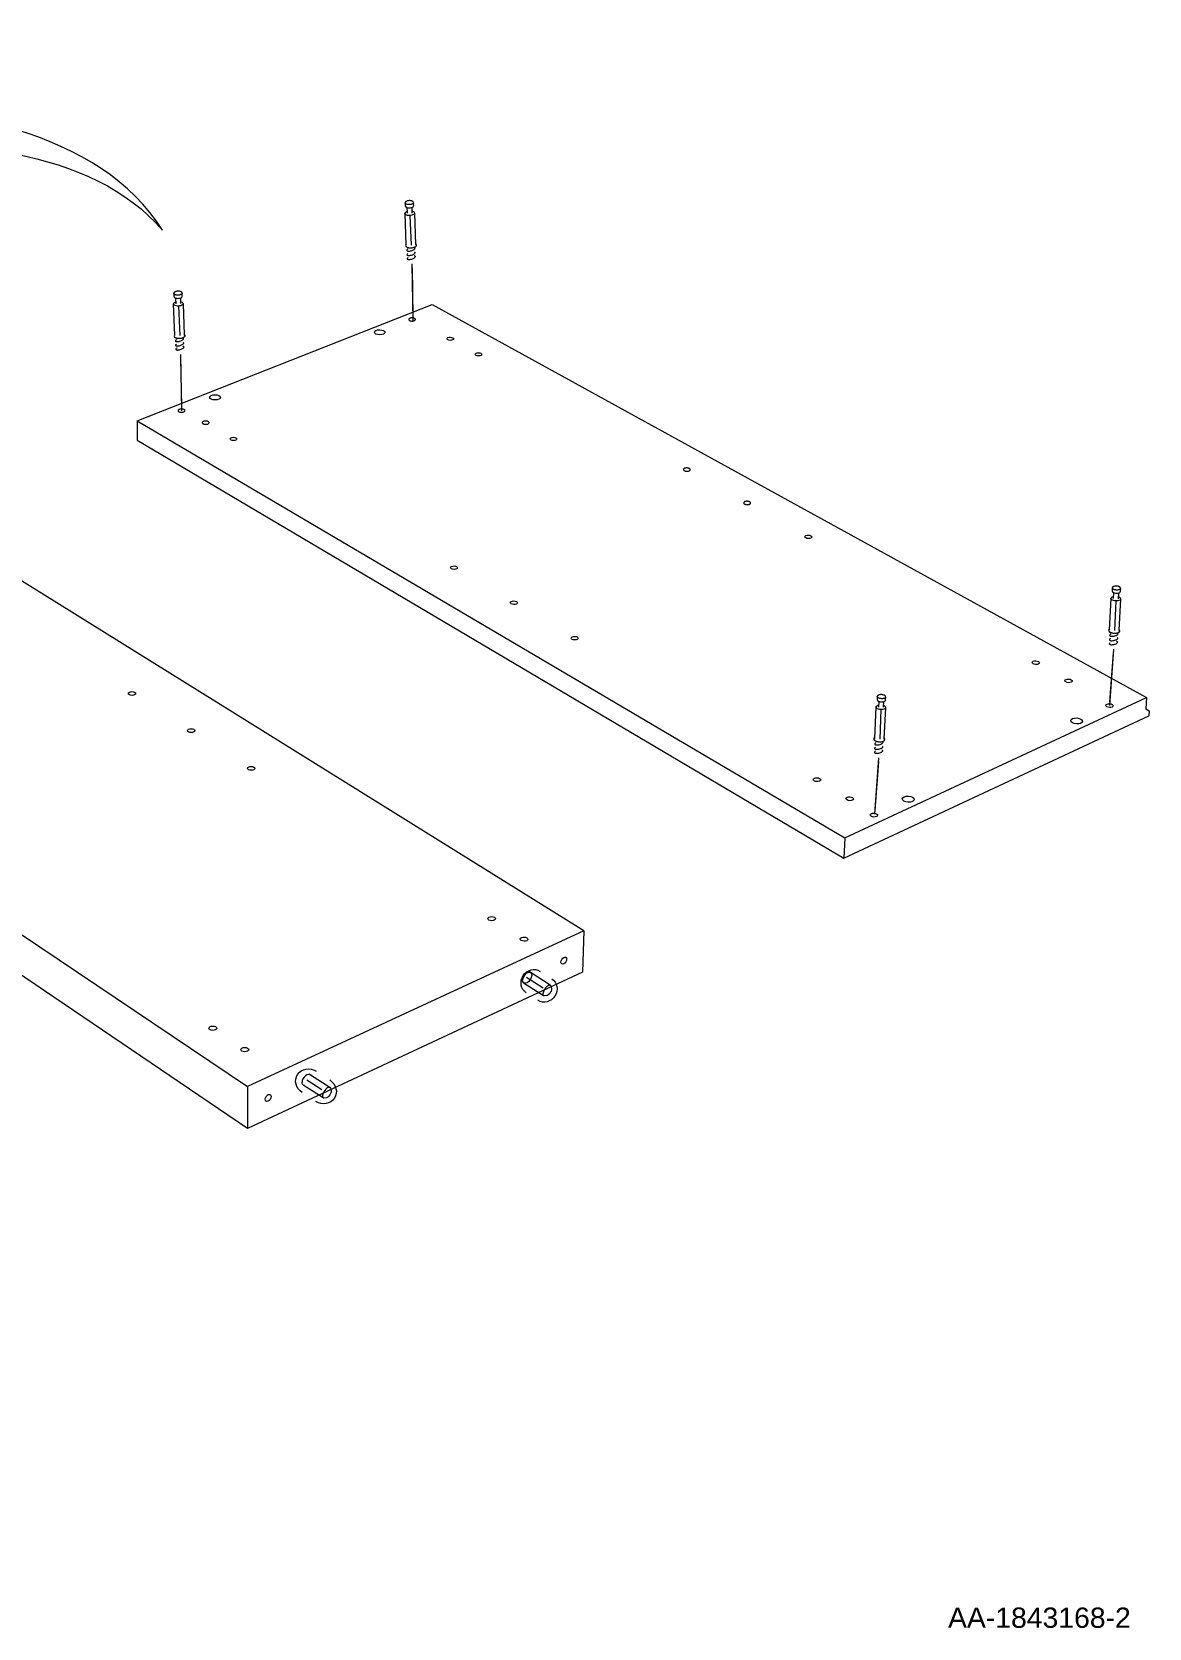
# Model space of a CAD drawing. Header units: metres. Extents: x -6.4 to 35.9, y -8.9 to 6.5.
# Drawn here: x 19.858 to 21.137, y 1.792 to 3.62 of the extents above; entities that cross this region are included whole.
import ezdxf

# ---------------------------------------------------------------- set-up
doc = ezdxf.new("R2010")
doc.units = ezdxf.units.M
doc.header["$MEASUREMENT"] = 0
for name, color, linetype, lineweight in [('PDF3_Geometry_Num_Penna__1_Num_Penna__255_Num_Penna__255_Num_Penna__255', 255, 'Continuous', 18), ('PDF3_Geometry_Num_Penna__7_Num_Penna__7_Num_Penna__7_Num_Penna__7', 7, 'Continuous', 18), ('PDF3_Text_Num_Penna__7_Num_Penna__7_Num_Penna__7_Num_Penna__7', 7, 'Continuous', 18)]:
    doc.layers.add(name, color=color, linetype=linetype, lineweight=lineweight)
doc.styles.add('GENERATED_STYLE_1', font='')
doc.styles.get('GENERATED_STYLE_1').set_extended_font_data('Arial')

msp = doc.modelspace()

# ---------------------------------------------------------------- linework, layer by layer
at = {"layer": 'PDF3_Geometry_Num_Penna__1_Num_Penna__255_Num_Penna__255_Num_Penna__255', "color": 255, "linetype": 'Continuous', "lineweight": 18, "flags": 128}
for points in [[(20.2936, 3.35), (20.2944, 3.2941)], [(20.0287, 3.2464), (20.0295, 3.1905)], [(21.0965, 2.9087), (21.0923, 2.853)], [(20.8275, 2.7844), (20.8233, 2.7286)]]:
    msp.add_lwpolyline(points, dxfattribs=at)
at = {"layer": 'PDF3_Geometry_Num_Penna__7_Num_Penna__7_Num_Penna__7_Num_Penna__7', "color": 7, "linetype": 'Continuous', "lineweight": 18, "flags": 128}
for points in [[(20.2955, 3.4212), (20.2954, 3.4244, 0.313114), (20.2936, 3.4263), (20.2934, 3.4264), (20.2928, 3.4266), (20.2922, 3.4267), (20.2916, 3.4268), (20.291, 3.4268), (20.2904, 3.4268), (20.2897, 3.4267), (20.2891, 3.4266), (20.2885, 3.4265), (20.288, 3.4264), (20.2875, 3.4262), (20.287, 3.4259), (20.2866, 3.4256), (20.2862, 3.4254), (20.286, 3.425), (20.2858, 3.4247), (20.2857, 3.4244), (20.2857, 3.4241), (20.2858, 3.4208)], [(20.298, 3.3767), (20.2967, 3.4123, 0.316683), (20.2939, 3.4145)], [(20.2866, 3.3761), (20.2866, 3.376, 0.357545), (20.2869, 3.3758)], [(20.2887, 3.3712, 0.090949), (20.2877, 3.3702, 0.174957), (20.2876, 3.3698)], [(20.288, 3.3692, 0.088334), (20.2894, 3.3689, 0.031006), (20.2899, 3.3689, 0.034568), (20.2909, 3.369, 0.031481), (20.2928, 3.3694, 0.037119), (20.2947, 3.3702, 0.046276), (20.296, 3.3709, 0.092899), (20.2969, 3.3719, 0.252445), (20.297, 3.3724)], [(20.2881, 3.3733), (20.2884, 3.3732), (20.289, 3.3731), (20.2896, 3.3729), (20.2903, 3.3728), (20.291, 3.3728), (20.2917, 3.3727), (20.2924, 3.3727), (20.2931, 3.3728), (20.2938, 3.3729), (20.2945, 3.373), (20.2952, 3.3731), (20.2958, 3.3733), (20.2964, 3.3735), (20.297, 3.3737), (20.2974, 3.374), (20.2978, 3.3743), (20.2982, 3.3746), (20.2984, 3.375), (20.2986, 3.3753), (20.2986, 3.3757), (20.2987, 3.3758), (20.2986, 3.3761, 0.208478), (20.298, 3.3773)], [(20.2882, 3.3642, 0.085085), (20.2896, 3.3639, 0.015468), (20.2901, 3.3639, 0.025191), (20.291, 3.364, 0.031314), (20.293, 3.3645, 0.033975), (20.2949, 3.3652, 0.04393), (20.2961, 3.366, 0.095177), (20.2971, 3.367)], [(20.2904, 3.3594, 0.033624), (20.2913, 3.3594, 0.036359), (20.2933, 3.3599, 0.039973), (20.2951, 3.3606, 0.049853), (20.2964, 3.3614, 0.090937), (20.2974, 3.3624, 0.141964), (20.2975, 3.3628)], [(20.0306, 3.3175), (20.0305, 3.3208, 0.313114), (20.0287, 3.3227), (20.0284, 3.3228), (20.0279, 3.323), (20.0273, 3.3231), (20.0267, 3.3231), (20.0261, 3.3232), (20.0254, 3.3231), (20.0248, 3.3231), (20.0242, 3.323), (20.0236, 3.3229), (20.0231, 3.3227), (20.0225, 3.3225), (20.0221, 3.3223), (20.0216, 3.322), (20.0213, 3.3217), (20.0211, 3.3214), (20.0209, 3.3211), (20.0208, 3.3208), (20.0208, 3.3205), (20.0209, 3.3172)], [(20.0331, 3.2731), (20.0318, 3.3087, 0.316683), (20.0289, 3.3108)], [(20.0232, 3.2697), (20.0234, 3.2696), (20.024, 3.2694), (20.0247, 3.2693), (20.0254, 3.2692), (20.0261, 3.2691), (20.0268, 3.2691), (20.0275, 3.2691), (20.0282, 3.2692), (20.0289, 3.2692), (20.0296, 3.2693), (20.0303, 3.2695), (20.0309, 3.2697), (20.0315, 3.2699), (20.032, 3.2701), (20.0325, 3.2704), (20.0329, 3.2707), (20.0332, 3.271), (20.0335, 3.2713), (20.0337, 3.2717), (20.0337, 3.2721), (20.0337, 3.2722), (20.0337, 3.2725, 0.207019), (20.0331, 3.2737)], [(20.0238, 3.2675, 0.095338), (20.0228, 3.2665, 0.175447), (20.0227, 3.2661)], [(20.0229, 3.261, 0.210064), (20.0233, 3.2606, 0.087992), (20.0246, 3.2603, 0.015468), (20.0252, 3.2603, 0.02939), (20.0261, 3.2604, 0.035246), (20.0281, 3.2609, 0.033975), (20.0299, 3.2616)], [(20.0231, 3.2656, 0.088334), (20.0245, 3.2653, 0.031006), (20.025, 3.2653, 0.034568), (20.0259, 3.2654, 0.031481), (20.0279, 3.2658, 0.037119), (20.0298, 3.2666, 0.048622), (20.031, 3.2673, 0.088783), (20.032, 3.2683, 0.188144), (20.0321, 3.2687)], [(20.0254, 3.2557, 0.037788), (20.0264, 3.2558, 0.034391), (20.0283, 3.2563, 0.041828), (20.0302, 3.257, 0.052297), (20.0315, 3.2578, 0.090937), (20.0324, 3.2587, 0.141964), (20.0325, 3.2591)], [(21.1047, 2.9794), (21.1049, 2.9827, 0.31032), (21.1033, 2.9847), (21.1031, 2.9848), (21.1025, 2.985), (21.102, 2.9852), (21.1014, 2.9853), (21.1008, 2.9854), (21.1001, 2.9854), (21.0995, 2.9855), (21.0989, 2.9854), (21.0983, 2.9854), (21.0977, 2.9852), (21.0972, 2.9851), (21.0967, 2.9849), (21.0962, 2.9847), (21.0959, 2.9844), (21.0956, 2.9841), (21.0954, 2.9838), (21.0953, 2.9835), (21.0952, 2.9832), (21.0951, 2.9799)], [(21.1033, 2.9349), (21.1052, 2.9705, 0.316942), (21.1025, 2.9729)], [(21.0919, 2.9361, 0.229565), (21.0912, 2.9349), (21.0912, 2.9346), (21.0912, 2.9346)], [(21.0919, 2.9353), (21.0919, 2.9352, 0.353804), (21.0922, 2.935)], [(21.0932, 2.9253, 0.080478), (21.0922, 2.9244, 0.228219), (21.0921, 2.9237)], [(21.0935, 2.9302, 0.098985), (21.0925, 2.9293, 0.174938), (21.0923, 2.9289)], [(21.0924, 2.9234, 0.086615), (21.0937, 2.9229, 0.017277), (21.0942, 2.9229, 0.029564), (21.0952, 2.9229, 0.032833), (21.0972, 2.9232, 0.033411), (21.0991, 2.9237, 0.046376), (21.1004, 2.9244, 0.095366), (21.1015, 2.9253, 0.484878), (21.1013, 2.9262)], [(21.0927, 2.9283, 0.092651), (21.094, 2.9279, 0.038012), (21.0945, 2.9279, 0.033904), (21.0954, 2.9279, 0.033193), (21.0974, 2.9281, 0.035741), (21.0994, 2.9287, 0.047514), (21.1007, 2.9293, 0.089166), (21.1017, 2.9302)], [(21.0931, 2.9324), (21.0933, 2.9323), (21.0939, 2.9321), (21.0945, 2.9319), (21.0952, 2.9317), (21.0959, 2.9316), (21.0966, 2.9315), (21.0973, 2.9314), (21.0981, 2.9314), (21.0988, 2.9314), (21.0995, 2.9315), (21.1001, 2.9316), (21.1008, 2.9317), (21.1014, 2.9319), (21.1019, 2.932), (21.1024, 2.9323), (21.1029, 2.9325), (21.1032, 2.9328), (21.1035, 2.9331), (21.1037, 2.9335), (21.1038, 2.9338), (21.1038, 2.934), (21.1038, 2.9343, 0.205077), (21.1033, 2.9355)], [(21.0941, 2.9183, 0.03409), (21.095, 2.9183, 0.03464), (21.097, 2.9186, 0.036401), (21.099, 2.9191, 0.049815), (21.1003, 2.9198)], [(21.1015, 2.9212, 0.236094), (21.1011, 2.9217, 0.061006), (21.1003, 2.922)], [(20.8358, 2.8551), (20.8359, 2.8583, 0.31032), (20.8343, 2.8604), (20.8341, 2.8605), (20.8336, 2.8607), (20.833, 2.8608), (20.8324, 2.861), (20.8318, 2.8611), (20.8311, 2.8611), (20.8305, 2.8611), (20.8299, 2.8611), (20.8293, 2.861), (20.8287, 2.8609), (20.8282, 2.8608), (20.8277, 2.8606), (20.8273, 2.8603), (20.8269, 2.8601), (20.8266, 2.8598), (20.8264, 2.8595), (20.8263, 2.8591), (20.8263, 2.8588), (20.8261, 2.8556)], [(20.8343, 2.8106), (20.8362, 2.8461, 0.316942), (20.8335, 2.8485)], [(20.8229, 2.8118, 0.229565), (20.8223, 2.8106), (20.8223, 2.8103), (20.8223, 2.8102)], [(20.8229, 2.811), (20.8229, 2.8109, 0.353804), (20.8232, 2.8106)], [(20.8242, 2.8009, 0.080478), (20.8232, 2.8, 0.228219), (20.8231, 2.7994)], [(20.8245, 2.8059, 0.098985), (20.8235, 2.805, 0.174938), (20.8233, 2.8046)], [(20.8234, 2.799, 0.086615), (20.8247, 2.7986, 0.017277), (20.8253, 2.7986, 0.029564), (20.8262, 2.7986, 0.032833), (20.8282, 2.7988, 0.033411), (20.8301, 2.7994, 0.046376), (20.8315, 2.8, 0.097345), (20.8325, 2.8009, 0.484878), (20.8323, 2.8019)], [(20.8237, 2.804, 0.092651), (20.825, 2.8036, 0.038012), (20.8255, 2.8035, 0.033901), (20.8265, 2.8035, 0.033193), (20.8285, 2.8038, 0.035741), (20.8304, 2.8043, 0.047514), (20.8317, 2.805, 0.089166), (20.8327, 2.8059)], [(20.8241, 2.8081), (20.8244, 2.808), (20.825, 2.8077), (20.8256, 2.8075), (20.8262, 2.8074), (20.8269, 2.8073), (20.8276, 2.8072), (20.8284, 2.8071), (20.8291, 2.8071), (20.8298, 2.8071), (20.8305, 2.8071), (20.8312, 2.8072), (20.8318, 2.8074), (20.8324, 2.8075), (20.833, 2.8077), (20.8335, 2.8079), (20.8339, 2.8082), (20.8343, 2.8085), (20.8345, 2.8088), (20.8347, 2.8091), (20.8348, 2.8095), (20.8349, 2.8096), (20.8349, 2.8099, 0.205077), (20.8344, 2.8112)], [(20.8325, 2.7969, 0.236094), (20.8321, 2.7973, 0.061006), (20.8313, 2.7977)], [(20.8251, 2.794, 0.03409), (20.8261, 2.794, 0.03464), (20.8281, 2.7942, 0.035834), (20.83, 2.7948, 0.049815), (20.8313, 2.7954)], [(20.4508, 2.5286, -0.401508), (20.4525, 2.5276), (20.4532, 2.5248, -0.114154), (20.4533, 2.5231, -0.159885), (20.4496, 2.5173, -0.116173), (20.4479, 2.5165), (20.4451, 2.5161, -0.183527), (20.4441, 2.5163), (20.4212, 2.5309)], [(20.4509, 2.5286, 0.115726), (20.4486, 2.5275, 0.07814), (20.4455, 2.524, 0.081175), (20.4436, 2.5196, 0.114008), (20.4435, 2.5171)], [(20.1984, 2.4116, -0.397631), (20.2001, 2.4107), (20.2009, 2.4078, -0.114154), (20.2009, 2.4062, -0.160142), (20.1972, 2.4003, -0.11602), (20.1955, 2.3996), (20.1927, 2.3991, -0.17934), (20.1918, 2.3993), (20.1688, 2.4139)], [(20.1985, 2.4116, 0.112828), (20.1962, 2.4105, 0.07928), (20.1931, 2.407, 0.080838), (20.1912, 2.4026, 0.113799), (20.1912, 2.4001)]]:
    msp.add_lwpolyline(points, format="xyb", dxfattribs=at)
for points in [[(20.2954, 3.4244), (20.2954, 3.4243), (20.2953, 3.4241), (20.2951, 3.4238), (20.2949, 3.4235), (20.2945, 3.4232), (20.2941, 3.423), (20.2936, 3.4228), (20.2931, 3.4226), (20.2925, 3.4225), (20.2919, 3.4223), (20.2912, 3.4223), (20.2905, 3.4222), (20.2898, 3.4222), (20.2892, 3.4223), (20.2886, 3.4223), (20.288, 3.4225), (20.2874, 3.4226), (20.287, 3.4228), (20.2865, 3.423), (20.2862, 3.4232), (20.2859, 3.4235), (20.2858, 3.4238), (20.2857, 3.424), (20.2857, 3.4241)], [(20.2878, 3.4189), (20.288, 3.4123)], [(20.2939, 3.4125), (20.2937, 3.4191)], [(20.288, 3.4142), (20.2879, 3.4142), (20.2873, 3.414), (20.2868, 3.4138), (20.2864, 3.4135), (20.286, 3.4132), (20.2857, 3.4129), (20.2854, 3.4126), (20.2853, 3.4123), (20.2853, 3.4119), (20.2853, 3.4118)], [(20.2853, 3.4118), (20.2853, 3.4119), (20.2866, 3.3763)], [(20.2912, 3.4097), (20.2927, 3.3758)], [(20.2935, 3.3543), (20.2945, 3.2896)], [(20.023, 3.3106), (20.023, 3.3106), (20.0224, 3.3104), (20.0219, 3.3102), (20.0214, 3.3099), (20.0211, 3.3096), (20.0207, 3.3093), (20.0205, 3.309), (20.0204, 3.3087), (20.0203, 3.3083), (20.0204, 3.3082)], [(20.0204, 3.3082), (20.0203, 3.3083), (20.0217, 3.2727)], [(20.0305, 3.3208), (20.0304, 3.3207), (20.0304, 3.3204), (20.0302, 3.3201), (20.03, 3.3199), (20.0296, 3.3196), (20.0292, 3.3194), (20.0287, 3.3192), (20.0282, 3.319), (20.0276, 3.3188), (20.0269, 3.3187), (20.0263, 3.3186), (20.0256, 3.3186), (20.0249, 3.3186), (20.0243, 3.3186), (20.0236, 3.3187), (20.0231, 3.3188), (20.0225, 3.319), (20.022, 3.3192), (20.0216, 3.3194), (20.0213, 3.3196), (20.021, 3.3199), (20.0209, 3.3201), (20.0208, 3.3204), (20.0208, 3.3205)], [(20.0229, 3.3152), (20.0231, 3.3087)], [(20.029, 3.3089), (20.0288, 3.3155)], [(19.979, 3.1745), (20.3168, 3.3079), (21.1346, 2.858)], [(20.0263, 3.3061), (20.0278, 3.2722)], [(20.0286, 3.2506), (20.0296, 3.186)], [(19.979, 3.1745), (20.7891, 2.6971), (21.1346, 2.858)], [(19.979, 3.1745), (19.9791, 3.1526)], [(19.9791, 3.1526), (20.788, 2.6738)], [(20.4902, 2.5905), (19.7227, 3.068), (19.3497, 2.9206)], [(21.1049, 2.9827), (21.1049, 2.9826), (21.1048, 2.9823), (21.1046, 2.982), (21.1043, 2.9818), (21.104, 2.9816), (21.1035, 2.9814), (21.103, 2.9812), (21.1025, 2.9811), (21.1019, 2.981), (21.1012, 2.9809), (21.1005, 2.9809), (21.0999, 2.9809), (21.0992, 2.981), (21.0986, 2.9811), (21.0979, 2.9812), (21.0974, 2.9814), (21.0968, 2.9816), (21.0964, 2.9818), (21.096, 2.982), (21.0956, 2.9823), (21.0954, 2.9826), (21.0953, 2.9829), (21.0952, 2.9832), (21.0952, 2.9832)], [(21.0937, 2.971), (21.0937, 2.9711), (21.0918, 2.9355)], [(21.0966, 2.9732), (21.0965, 2.9732), (21.0959, 2.973), (21.0954, 2.9728), (21.0949, 2.9726), (21.0945, 2.9724), (21.0942, 2.9721), (21.0939, 2.9718), (21.0938, 2.9715), (21.0937, 2.9711), (21.0937, 2.971)], [(21.0968, 2.9778), (21.0965, 2.9712)], [(21.0994, 2.9684), (21.0979, 2.9345)], [(21.1024, 2.9709), (21.1027, 2.9775)], [(19.3497, 2.9206), (20.1054, 2.4124)], [(21.0968, 2.913), (21.092, 2.8485)], [(20.1052, 2.3642), (19.352, 2.8752)], [(20.8359, 2.8583), (20.8359, 2.8582), (20.8358, 2.858), (20.8356, 2.8577), (20.8354, 2.8574), (20.835, 2.8572), (20.8346, 2.857), (20.834, 2.8568), (20.8335, 2.8567), (20.8329, 2.8566), (20.8322, 2.8565), (20.8316, 2.8565), (20.8309, 2.8566), (20.8302, 2.8566), (20.8296, 2.8567), (20.829, 2.8568), (20.8284, 2.857), (20.8279, 2.8572), (20.8274, 2.8574), (20.827, 2.8577), (20.8267, 2.858), (20.8265, 2.8582), (20.8263, 2.8585), (20.8263, 2.8588), (20.8263, 2.8588)], [(20.8279, 2.8534), (20.8275, 2.8469)], [(20.8334, 2.8466), (20.8338, 2.8531)], [(21.1346, 2.858), (21.1337, 2.8448)], [(20.788, 2.6738), (21.1371, 2.837)], [(20.8247, 2.8467), (20.8247, 2.8467), (20.8229, 2.8112)], [(20.8276, 2.8488), (20.8275, 2.8488), (20.827, 2.8487), (20.8264, 2.8485), (20.826, 2.8483), (20.8256, 2.848), (20.8252, 2.8477), (20.825, 2.8474), (20.8248, 2.8471), (20.8247, 2.8468), (20.8247, 2.8467)], [(20.8305, 2.8441), (20.829, 2.8101)], [(21.1337, 2.8448), (21.1374, 2.8427)], [(21.1374, 2.8427), (21.1371, 2.837)], [(20.8278, 2.7886), (20.823, 2.7241)], [(20.7891, 2.6971), (20.788, 2.6738)], [(20.4902, 2.5905), (20.1054, 2.4124)], [(20.4902, 2.5905), (20.4889, 2.5433)], [(20.4889, 2.5433), (20.1052, 2.3642)], [(20.4299, 2.5425), (20.428, 2.5437)], [(20.4519, 2.5284), (20.4299, 2.5425)], [(20.421, 2.5313), (20.4209, 2.5315), (20.4205, 2.5321), (20.4202, 2.5327), (20.4201, 2.5334), (20.42, 2.5343)], [(20.4439, 2.5249), (20.4245, 2.5373)], [(20.1686, 2.4143), (20.1685, 2.4145), (20.1681, 2.4151), (20.1679, 2.4157), (20.1677, 2.4165), (20.1677, 2.4173)], [(20.1905, 2.4086), (20.1733, 2.4196)], [(20.1775, 2.4255), (20.1756, 2.4267)], [(20.1995, 2.4114), (20.1775, 2.4255)], [(20.1054, 2.4124), (20.1052, 2.3642)]]:
    msp.add_lwpolyline(points, dxfattribs=at)
for points in [[(20.2965, 3.2918), (20.296, 3.292), (20.2955, 3.2922), (20.2949, 3.2924), (20.2942, 3.2924), (20.2936, 3.2925), (20.2929, 3.2925), (20.2923, 3.2924), (20.2917, 3.2922), (20.2912, 3.2921), (20.2907, 3.2918), (20.2903, 3.2916), (20.29, 3.2913), (20.2899, 3.291), (20.2898, 3.2907), (20.2899, 3.2904), (20.2901, 3.2901), (20.2903, 3.2898), (20.2907, 3.2895), (20.2912, 3.2893), (20.2918, 3.2891), (20.2923, 3.289), (20.293, 3.2889), (20.2937, 3.2889), (20.2944, 3.2889), (20.295, 3.289), (20.2956, 3.2891), (20.2961, 3.2893), (20.2966, 3.2895), (20.2969, 3.2898), (20.2972, 3.2901), (20.2974, 3.2904), (20.2974, 3.2907), (20.2974, 3.291), (20.2972, 3.2913), (20.2969, 3.2916)], [(20.0217, 3.2725), (20.0217, 3.2724)], [(20.0327, 3.1875), (20.0322, 3.1877), (20.0317, 3.1879), (20.031, 3.1881), (20.0304, 3.1881), (20.0297, 3.1881), (20.029, 3.1881), (20.0284, 3.1881), (20.0278, 3.1879), (20.0272, 3.1877), (20.0267, 3.1875), (20.0263, 3.1872), (20.026, 3.1869), (20.0258, 3.1866), (20.0258, 3.1863), (20.0258, 3.1859), (20.026, 3.1857), (20.0263, 3.1854), (20.0266, 3.1851), (20.0271, 3.1849), (20.0277, 3.1847), (20.0283, 3.1845), (20.0289, 3.1844), (20.0296, 3.1844), (20.0303, 3.1844), (20.031, 3.1845), (20.0316, 3.1847), (20.0321, 3.1849), (20.0326, 3.1851), (20.033, 3.1853), (20.0333, 3.1856), (20.0335, 3.1859), (20.0336, 3.1863), (20.0335, 3.1866), (20.0333, 3.1869), (20.0331, 3.1872)], [(20.0603, 3.1737), (20.0599, 3.174), (20.0593, 3.1741), (20.0587, 3.1742), (20.058, 3.1743), (20.0573, 3.1744), (20.0567, 3.1743), (20.056, 3.1743), (20.0554, 3.1741), (20.0548, 3.174), (20.0544, 3.1737), (20.0539, 3.1735), (20.0536, 3.1731), (20.0535, 3.1728), (20.0534, 3.1725), (20.0535, 3.1722), (20.0536, 3.1718), (20.0539, 3.1716), (20.0543, 3.1713), (20.0547, 3.1711), (20.0553, 3.1709), (20.0559, 3.1708), (20.0566, 3.1707), (20.0573, 3.1706), (20.058, 3.1707), (20.0586, 3.1708), (20.0592, 3.1708), (20.0598, 3.171), (20.0603, 3.1713), (20.0607, 3.1716), (20.061, 3.1718), (20.0612, 3.1722), (20.0612, 3.1725), (20.0612, 3.1728), (20.061, 3.1731), (20.0607, 3.1734)], [(20.6111, 3.12), (20.6106, 3.1202), (20.61, 3.1204), (20.6094, 3.1206), (20.6087, 3.1207), (20.608, 3.1207), (20.6073, 3.1207), (20.6067, 3.1206), (20.6061, 3.1205), (20.6055, 3.1203), (20.6051, 3.12), (20.6047, 3.1198), (20.6044, 3.1195), (20.6043, 3.1191), (20.6043, 3.1188), (20.6044, 3.1185), (20.6046, 3.1181), (20.6049, 3.1178), (20.6053, 3.1176), (20.6058, 3.1173), (20.6064, 3.1171), (20.607, 3.117), (20.6077, 3.1169), (20.6084, 3.1169), (20.609, 3.1169), (20.6097, 3.117), (20.6103, 3.1171), (20.6109, 3.1173), (20.6113, 3.1176), (20.6117, 3.1178), (20.612, 3.1181), (20.6121, 3.1184), (20.6122, 3.1188), (20.6121, 3.1191), (20.6119, 3.1194), (20.6115, 3.1198)], [(20.6802, 3.0818), (20.6796, 3.0821), (20.6791, 3.0822), (20.6784, 3.0824), (20.6777, 3.0825), (20.677, 3.0825), (20.6763, 3.0825), (20.6757, 3.0824), (20.6751, 3.0823), (20.6745, 3.0821), (20.674, 3.0819), (20.6737, 3.0816), (20.6734, 3.0812), (20.6733, 3.081), (20.6733, 3.0806), (20.6734, 3.0802), (20.6736, 3.0799), (20.6739, 3.0796), (20.6743, 3.0793), (20.6749, 3.0791), (20.6754, 3.0789), (20.6761, 3.0788), (20.6768, 3.0787), (20.6774, 3.0786), (20.6782, 3.0787), (20.6788, 3.0788), (20.6794, 3.0789), (20.68, 3.0791), (20.6804, 3.0793), (20.6808, 3.0796), (20.6811, 3.0799), (20.6812, 3.0802), (20.6812, 3.0806), (20.6811, 3.0809), (20.6809, 3.0812), (20.6806, 3.0815)]]:
    msp.add_lwpolyline(points, close=True, dxfattribs=at)
at = {"layer": 'PDF3_Geometry_Num_Penna__7_Num_Penna__7_Num_Penna__7_Num_Penna__7', "color": 7, "linetype": 'Continuous', "lineweight": 18}
for centre, radius, start, end in [((20.2914, 3.3628), 0.0043, 126.9981, 145.2485), ((20.2951, 3.3693), 0.0039, 67.6083, 81.2361), ((20.2956, 3.3599), 0.00373, 67.5744, 81.738), ((20.289, 3.3603), 0.000891, 184.9476, 196.2917), ((20.2913, 3.3586), 0.00372, 125.5457, 146.7009), ((20.2899, 3.3631), 0.00376, 247.4228, 268.2604), ((20.0264, 3.2592), 0.0042, 126.7636, 145.483), ((20.0241, 3.2567), 0.000917, 185.613, 196.2952), ((20.0263, 3.255), 0.0036, 124.937, 146.6768), ((20.025, 3.2594), 0.00365, 247.0918, 268.5915), ((20.0291, 3.2653), 0.00366, 305.9475, 327.2887), ((20.0307, 3.2563), 0.00376, 66.9595, 81.0575), ((21.0949, 2.9174), 0.00372, 120.2519, 141.3938), ((21.094, 2.9222), 0.00384, 242.7066, 263.1548), ((20.826, 2.7931), 0.00372, 120.2519, 141.3938), ((20.825, 2.7978), 0.00384, 242.7066, 263.1548)]:
    msp.add_arc(centre, radius, start, end, dxfattribs=at)
for centre, major_axis, ratio, start_param, end_param in [((20.2906, 3.4209), (0.00491, 0.00012), 0.493145, 4.041624, 6.340801), ((20.291, 3.4124), (0.00563, 0.0002), 0.417655, 3.069346, 6.296691), ((20.0261, 3.3088), (0.00562, 0.0002), 0.419198, 3.072453, 6.294781), ((20.0257, 3.3173), (0.00492, 0.00011), 0.489451, 4.045036, 6.347953), ((21.0998, 2.9796), (-0.00489, 0.00031), 0.487385, 0.895817, 3.209277), ((21.0994, 2.9711), (-0.00562, 0.0003), 0.41868, 6.2122, 9.436045), ((20.8308, 2.8552), (-0.0049, 0.00031), 0.488123, 0.896927, 3.206875), ((20.8305, 2.8467), (-0.00562, 0.00031), 0.418155, 6.21163, 9.438048), ((20.4255, 2.5371), (0.00411, 0.00574), 0.611634, 6.161452, 8.737242), ((20.1731, 2.4201), (0.00412, 0.00572), 0.610403, 6.161629, 8.743901)]:
    msp.add_ellipse(centre, major_axis=major_axis, ratio=ratio, start_param=start_param, end_param=end_param, dxfattribs=at)
for centre, major_axis, ratio in [((20.2566, 3.276), (-0.00613, 0.00005), 0.468234), ((20.3374, 3.2686), (-0.00381, 0.00007), 0.472963), ((20.3697, 3.2507), (-0.00383, 0.00008), 0.476699), ((20.0681, 3.2015), (0.00621, 0.00002), 0.478238), ((20.0892, 3.1539), (0.00391, 0), 0.481127), ((20.7474, 3.0418), (-0.00401, 0.00019), 0.491638), ((20.3417, 3.0065), (-0.00405, 0.00009), 0.495415), ((20.4102, 2.9664), (-0.00408, 0.00009), 0.499102), ((20.4798, 2.9258), (-0.00409, 0.00009), 0.50818), ((21.0077, 2.8977), (-0.00413, 0.00025), 0.501689), ((21.0453, 2.8769), (-0.00418, 0.00027), 0.501809), ((19.973, 2.8624), (0.00416, 0.00002), 0.514239), ((21.0545, 2.831), (-0.00671, 0.00047), 0.508887), ((21.0922, 2.8486), (-0.00419, 0.00027), 0.50607), ((20.0407, 2.8199), (0.00419, 0.00001), 0.515719), ((20.1095, 2.7767), (-0.00425, 0.00001), 0.514803), ((20.7572, 2.7638), (-0.00426, 0.00018), 0.514738), ((20.7947, 2.7419), (-0.00425, 0.00024), 0.524569), ((20.8617, 2.7414), (-0.00681, 0.00038), 0.521708), ((20.8224, 2.7232), (-0.00428, 0.00023), 0.521021), ((20.3847, 2.6046), (-0.00437, 0.00011), 0.535704), ((20.4219, 2.5812), (-0.00439, 0.00016), 0.54226), ((20.4673, 2.5566), (0.00233, 0.00375), 0.610381), ((20.4253, 2.537), (0.00376, 0.006), 0.617948), ((20.0655, 2.4792), (0.00448, 0), 0.55455), ((20.1021, 2.4547), (-0.0045, 0.00001), 0.553348), ((20.1289, 2.3993), (0.00249, 0.00378), 0.635299)]:
    msp.add_ellipse(centre, major_axis=major_axis, ratio=ratio, dxfattribs=at)
for points in [[(20.0079, 3.3928), (19.8674, 3.6199), (19.3207, 3.521), (19.2201, 3.5007)], [(19.2398, 3.4102), (19.3683, 3.4498), (19.8477, 3.5809), (20.0079, 3.3928)], [(20.2858, 3.4208), (20.286, 3.4199), (20.2865, 3.4192), (20.2876, 3.4189)], [(20.2866, 3.3769), (20.2871, 3.3769), (20.286, 3.3761), (20.286, 3.3756)], [(20.2861, 3.3753), (20.2863, 3.3743), (20.2869, 3.3738), (20.2881, 3.3733)], [(20.2866, 3.3763), (20.2867, 3.3763), (20.2866, 3.3761), (20.2866, 3.3761)], [(20.2876, 3.3698), (20.2877, 3.3698), (20.2876, 3.3696), (20.2877, 3.3696)], [(20.2877, 3.3696), (20.2879, 3.3696), (20.2878, 3.3692), (20.288, 3.3692)], [(20.2879, 3.3652), (20.288, 3.3652), (20.2877, 3.3648), (20.2878, 3.3648)], [(20.2878, 3.3648), (20.2879, 3.3648), (20.2878, 3.3647), (20.2878, 3.3647)], [(20.2878, 3.3647), (20.288, 3.3647), (20.288, 3.3642), (20.2882, 3.3642)], [(20.2888, 3.3713), (20.2889, 3.3713), (20.2886, 3.3712), (20.2887, 3.3712)], [(20.297, 3.3725), (20.2972, 3.3725), (20.2964, 3.3729), (20.2966, 3.3729)], [(20.2972, 3.3675), (20.2974, 3.3675), (20.2966, 3.368), (20.2968, 3.368)], [(20.2974, 3.3629), (20.2976, 3.3629), (20.2969, 3.3634), (20.2971, 3.3634)], [(20.2971, 3.367), (20.2972, 3.367), (20.297, 3.3674), (20.2972, 3.3674)], [(20.2972, 3.3674), (20.2972, 3.3674), (20.2971, 3.3675), (20.2972, 3.3675)], [(20.2975, 3.3628), (20.2975, 3.3628), (20.2974, 3.3629), (20.2974, 3.3629)], [(20.2977, 3.3762), (20.2979, 3.3762), (20.2979, 3.3765), (20.298, 3.3765)], [(20.298, 3.3765), (20.2981, 3.3765), (20.298, 3.3767), (20.298, 3.3767)], [(20.2882, 3.3606), (20.2883, 3.3606), (20.2879, 3.3602), (20.2881, 3.3602)], [(20.2881, 3.3601), (20.2883, 3.3601), (20.2883, 3.3596), (20.2885, 3.3596)], [(20.2893, 3.3617), (20.2894, 3.3617), (20.2891, 3.3616), (20.2891, 3.3616)], [(20.2894, 3.3594), (20.2895, 3.3594), (20.2894, 3.3593), (20.2894, 3.3593)], [(20.2898, 3.3594), (20.29, 3.3594), (20.2902, 3.3594), (20.2904, 3.3594)], [(20.0209, 3.3172), (20.021, 3.3163), (20.0216, 3.3156), (20.0226, 3.3153)], [(20.0216, 3.2733), (20.0221, 3.2733), (20.0211, 3.2725), (20.0211, 3.272)], [(20.0212, 3.2717), (20.0214, 3.2707), (20.022, 3.2701), (20.0232, 3.2697)], [(20.0217, 3.2727), (20.0217, 3.2727), (20.0216, 3.2725), (20.0217, 3.2725)], [(20.0217, 3.2724), (20.0219, 3.2724), (20.0219, 3.2722), (20.022, 3.2722)], [(20.0328, 3.2726), (20.033, 3.2726), (20.033, 3.2728), (20.0331, 3.2728)], [(20.0331, 3.2729), (20.0332, 3.2729), (20.0331, 3.2731), (20.0331, 3.2731)], [(20.0227, 3.2661), (20.0228, 3.2661), (20.0227, 3.266), (20.0227, 3.266)], [(20.0227, 3.266), (20.0229, 3.266), (20.0229, 3.2656), (20.0231, 3.2656)], [(20.023, 3.2616), (20.0231, 3.2616), (20.0227, 3.2612), (20.0229, 3.2612)], [(20.0229, 3.2612), (20.0229, 3.2612), (20.0229, 3.261), (20.0229, 3.261)], [(20.0233, 3.257), (20.0234, 3.257), (20.023, 3.2566), (20.0232, 3.2566)], [(20.0232, 3.2564), (20.0234, 3.2564), (20.0234, 3.256), (20.0236, 3.256)], [(20.0239, 3.2677), (20.024, 3.2677), (20.0237, 3.2675), (20.0238, 3.2675)], [(20.0244, 3.2581), (20.0244, 3.2581), (20.0241, 3.258), (20.0242, 3.258)], [(20.0245, 3.2558), (20.0246, 3.2558), (20.0245, 3.2556), (20.0245, 3.2556)], [(20.0249, 3.2557), (20.0251, 3.2557), (20.0253, 3.2557), (20.0254, 3.2557)], [(20.0299, 3.2616), (20.0304, 3.2618), (20.0308, 3.2621), (20.0312, 3.2624)], [(20.0317, 3.2693), (20.032, 3.2693), (20.0305, 3.2695), (20.0308, 3.2695)], [(20.0321, 3.2689), (20.0323, 3.2689), (20.0315, 3.2693), (20.0317, 3.2693)], [(20.0323, 3.2639), (20.0325, 3.2639), (20.0316, 3.2643), (20.0319, 3.2643)], [(20.0325, 3.2593), (20.0327, 3.2593), (20.0319, 3.2597), (20.0321, 3.2597)], [(20.0321, 3.2687), (20.0321, 3.2687), (20.032, 3.2689), (20.0321, 3.2689)], [(20.0321, 3.2633), (20.0323, 3.2633), (20.0321, 3.2637), (20.0323, 3.2637)], [(20.0323, 3.2637), (20.0323, 3.2637), (20.0322, 3.2639), (20.0323, 3.2639)], [(20.0325, 3.2591), (20.0326, 3.2591), (20.0325, 3.2593), (20.0325, 3.2593)], [(21.0951, 2.9799), (21.0951, 2.979), (21.0956, 2.9783), (21.0966, 2.9779)], [(21.0913, 2.9346), (21.0914, 2.9336), (21.092, 2.933), (21.0931, 2.9324)], [(21.0918, 2.9355), (21.0919, 2.9355), (21.0918, 2.9353), (21.0919, 2.9353)], [(21.0923, 2.9289), (21.0924, 2.9289), (21.0923, 2.9288), (21.0923, 2.9288)], [(21.0923, 2.9288), (21.0925, 2.9288), (21.0924, 2.9283), (21.0927, 2.9283)], [(21.0936, 2.9303), (21.0937, 2.9303), (21.0934, 2.9302), (21.0935, 2.9302)], [(21.1015, 2.9312), (21.1018, 2.9312), (21.1003, 2.9316), (21.1006, 2.9316)], [(21.1018, 2.9308), (21.102, 2.9308), (21.1013, 2.9312), (21.1015, 2.9312)], [(21.1016, 2.9257), (21.1017, 2.9257), (21.1016, 2.9258), (21.1016, 2.9258)], [(21.1017, 2.9302), (21.1019, 2.9302), (21.1017, 2.9306), (21.1019, 2.9306)], [(21.1019, 2.9306), (21.1019, 2.9306), (21.1018, 2.9308), (21.1018, 2.9308)], [(21.1029, 2.9344), (21.1031, 2.9344), (21.1031, 2.9347), (21.1033, 2.9347)], [(21.1033, 2.9347), (21.1033, 2.9347), (21.1032, 2.9349), (21.1033, 2.9349)], [(21.092, 2.9198), (21.0922, 2.9198), (21.0918, 2.9194), (21.0919, 2.9194)], [(21.0919, 2.9194), (21.092, 2.9194), (21.0919, 2.9192), (21.0919, 2.9192)], [(21.0919, 2.9192), (21.0921, 2.9192), (21.0921, 2.9187), (21.0923, 2.9187)], [(21.0921, 2.9238), (21.0923, 2.9238), (21.0922, 2.9234), (21.0924, 2.9234)], [(21.0933, 2.9208), (21.0933, 2.9208), (21.093, 2.9207), (21.0931, 2.9207)], [(21.0932, 2.9184), (21.0932, 2.9184), (21.0931, 2.9183), (21.0932, 2.9183)], [(21.0936, 2.9183), (21.0937, 2.9183), (21.0939, 2.9183), (21.0941, 2.9183)], [(21.1003, 2.9198), (21.1007, 2.92), (21.1009, 2.9207), (21.1013, 2.9207)], [(21.1013, 2.9207), (21.1015, 2.9207), (21.1013, 2.9211), (21.1015, 2.9211)], [(21.1015, 2.9211), (21.1015, 2.9211), (21.1014, 2.9212), (21.1015, 2.9212)], [(20.8261, 2.8556), (20.8261, 2.8546), (20.8267, 2.8539), (20.8277, 2.8535)], [(20.8223, 2.8102), (20.8224, 2.8092), (20.823, 2.8086), (20.8241, 2.8081)], [(20.8229, 2.8112), (20.8229, 2.8112), (20.8228, 2.811), (20.8229, 2.811)], [(20.8231, 2.7995), (20.8233, 2.7995), (20.8232, 2.799), (20.8234, 2.799)], [(20.8233, 2.8046), (20.8234, 2.8046), (20.8233, 2.8044), (20.8233, 2.8044)], [(20.8233, 2.8044), (20.8235, 2.8044), (20.8235, 2.804), (20.8237, 2.804)], [(20.8243, 2.7964), (20.8244, 2.7964), (20.824, 2.7963), (20.8241, 2.7963)], [(20.8247, 2.806), (20.8247, 2.806), (20.8244, 2.8059), (20.8245, 2.8059)], [(20.8313, 2.7954), (20.8317, 2.7957), (20.8319, 2.7963), (20.8324, 2.7963)], [(20.8325, 2.8069), (20.8328, 2.8069), (20.8314, 2.8072), (20.8317, 2.8072)], [(20.8329, 2.8064), (20.8331, 2.8064), (20.8323, 2.8069), (20.8325, 2.8069)], [(20.8325, 2.7967), (20.8326, 2.7967), (20.8324, 2.7969), (20.8325, 2.7969)], [(20.8324, 2.7963), (20.8325, 2.7963), (20.8324, 2.7967), (20.8325, 2.7967)], [(20.8326, 2.8013), (20.8327, 2.8013), (20.8326, 2.8015), (20.8326, 2.8015)], [(20.8327, 2.8059), (20.8329, 2.8059), (20.8327, 2.8063), (20.8329, 2.8063)], [(20.8329, 2.8063), (20.8329, 2.8063), (20.8328, 2.8064), (20.8329, 2.8064)], [(20.8339, 2.8101), (20.8341, 2.8101), (20.8341, 2.8103), (20.8343, 2.8103)], [(20.8343, 2.8104), (20.8344, 2.8104), (20.8343, 2.8106), (20.8343, 2.8106)], [(20.8231, 2.7954), (20.8232, 2.7954), (20.8228, 2.795), (20.8229, 2.795)], [(20.8229, 2.795), (20.823, 2.795), (20.8229, 2.7949), (20.8229, 2.7949)], [(20.8229, 2.7949), (20.8232, 2.7949), (20.8231, 2.7944), (20.8233, 2.7944)], [(20.8242, 2.7941), (20.8242, 2.7941), (20.8242, 2.794), (20.8242, 2.794)], [(20.8246, 2.794), (20.8248, 2.794), (20.8249, 2.794), (20.8251, 2.794)], [(20.4209, 2.5394), (20.4252, 2.5462), (20.4339, 2.5484), (20.4403, 2.5443)], [(20.4244, 2.5197), (20.4181, 2.5238), (20.4165, 2.5327), (20.4209, 2.5394)], [(20.4536, 2.5357), (20.46, 2.5316), (20.4616, 2.5227), (20.4572, 2.516)], [(20.4572, 2.516), (20.4528, 2.5092), (20.4441, 2.507), (20.4377, 2.5111)], [(20.4435, 2.5171), (20.4439, 2.5171), (20.4438, 2.5163), (20.4441, 2.5163)], [(20.1625, 2.4263), (20.1669, 2.4331), (20.1764, 2.4347), (20.1838, 2.4299)], [(20.1679, 2.4054), (20.1606, 2.4102), (20.1581, 2.4195), (20.1625, 2.4263)], [(20.1994, 2.4199), (20.2067, 2.4151), (20.2092, 2.4058), (20.2048, 2.399)], [(20.2048, 2.399), (20.2004, 2.3922), (20.1909, 2.3906), (20.1835, 2.3953)], [(20.1912, 2.4001), (20.1915, 2.4001), (20.1914, 2.3993), (20.1918, 2.3993)]]:
    msp.add_open_spline(points, degree=3, dxfattribs=at)

# ---------------------------------------------------------------- texts
at = {"layer": 'PDF3_Text_Num_Penna__7_Num_Penna__7_Num_Penna__7_Num_Penna__7', "color": 7, "linetype": 'Continuous', "lineweight": 18, "insert": (20.9073, 1.7923), "char_height": 0.023221, "attachment_point": 7, "style": 'GENERATED_STYLE_1'}
msp.add_mtext('\\A1;{\\pql;\\fArial|b0|i0|c0|p34;AA-1843168-2}', dxfattribs=at)

doc.saveas('drawing.dxf')
